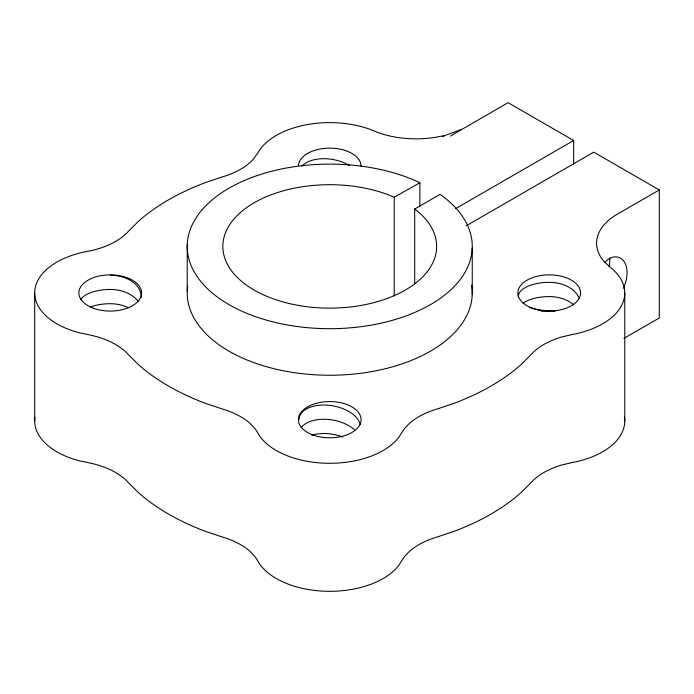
<?xml version="1.0" encoding="UTF-8"?>
<svg xmlns="http://www.w3.org/2000/svg" width="694" height="694" viewBox="0 0 694 694"><rect width="100%" height="100%" fill="white"/><g stroke="black" fill="none" stroke-linecap="round" stroke-linejoin="round"><path stroke-width="1.04" d="M604.89 262.575C607.84 258.61 612.871 255.878 617.877 257.144A31.36 18.113 -60 0 1 623.568 288.296M573.634 164.174L573.634 140.509L508.121 102.686L453.703 134.107A78.387 45.257 -60 0 0 450.389 136.137M414.708 283.803L414.708 208.989L440.057 194.355L441.332 195.222A142.53 82.291 0 0 1 362.45 326.501A142.53 82.291 0 0 1 190.286 229.402A142.53 82.291 0 0 1 415.775 180.804L419.887 182.722L419.887 206.543M455.516 208.703L573.634 140.509M466.307 225.75L593.786 152.151L659.3 189.974L659.3 317.982L623.967 338.351M659.3 189.974L617.452 214.09A71.265 41.146 0 0 0 604.353 261.864L610.347 267.329A75.542 43.609 0 0 1 572.576 334.439L561.906 336.928A71.265 41.146 0 0 0 530.763 354.903L520.994 364.671A228.048 131.66 0 0 1 453.937 403.379L437.02 409.044A71.265 41.146 0 0 0 402.841 430.957L398.746 437.42A75.542 43.609 0 0 1 325.781 463.236A75.542 43.609 0 0 1 257.89 433.16L256.615 430.939A71.265 41.146 0 0 0 222.444 409.026L205.537 403.379A228.048 131.66 0 0 1 138.479 364.671L128.676 354.903A71.265 41.146 0 0 0 90.723 335.167L79.515 332.799A75.542 43.609 0 0 1 34.804 290.673A75.542 43.609 0 0 1 86.897 251.48L90.749 250.742A71.265 41.146 0 0 0 128.711 231.015L138.479 221.256A228.048 131.66 0 0 1 205.537 182.539L222.453 176.883A71.265 41.146 0 0 0 253.596 158.9L257.89 152.758A75.542 43.609 0 0 1 374.135 130.949L377.12 132.224A71.265 41.146 0 0 0 441.471 136.128L444.334 135.746L460.781 129.691M414.708 208.989L418.152 211.722A106.893 61.714 0 0 1 350.869 306.913A106.893 61.714 0 0 1 224.951 234.208A106.893 61.714 0 0 1 389.82 195.37L394.235 197.217L419.887 182.722M442.425 136.484L444.334 135.746M624.774 292.963L624.774 420.972M472.241 248.036L472.241 294.586M394.235 197.217L394.235 295.887M187.233 244.782L187.233 291.333M34.7 292.963L34.7 420.972M34.969 417.32A75.542 43.609 0 0 0 79.515 460.816L90.723 463.184A71.265 41.146 0 0 1 128.676 482.911L138.479 492.679A228.048 131.66 0 0 0 205.537 531.396L222.444 537.035A71.265 41.146 0 0 1 256.615 558.948L257.89 561.177A75.542 43.609 0 0 0 325.781 591.253A75.542 43.609 0 0 0 398.746 565.437L402.841 558.965A71.265 41.146 0 0 1 437.02 537.052L453.937 531.396A228.048 131.66 0 0 0 520.994 492.679L530.763 482.92A71.265 41.146 0 0 1 561.906 464.937L572.576 462.447A75.542 43.609 0 0 0 624.357 416.417M471.642 285.286A142.53 82.291 0 0 1 330.509 375.246A142.53 82.291 0 0 1 187.692 286.171M298.411 165.38A31.36 18.105 0 0 1 330.231 148.134A31.36 18.105 0 0 1 361.088 165.953M609.679 258.029A30.987 14.288 -60 0 1 609.089 266.852M301.985 166.1A30.996 17.714 9.8 0 1 349.299 165.415M549.232 310.686A30.996 14.166 0 0 1 529.539 307.425M518.375 297.405A30.996 14.166 0 0 1 549.232 282.345A30.996 21.271 0 0 1 579.178 298.333M573.044 304.293A30.996 21.271 0 0 0 549.232 296.581A30.996 14.166 0 0 0 523.137 303.148M555.018 311.19A30.996 21.271 0 0 0 549.232 310.799A30.996 14.166 0 0 0 541.546 311.242M299.045 419.688A30.996 17.714 9.8 0 1 327.811 405.201A30.996 17.714 9.8 0 1 360.177 424.528M301.213 427.599A30.996 17.714 9.8 0 1 325.902 419.306A30.996 17.714 9.8 0 1 354.556 429.846M311.701 435.164A30.996 17.714 9.8 0 1 342.801 437.047M80.834 299.244A30.996 14.166 0 0 1 110.242 289.459A30.996 21.271 0 0 1 138.21 301.682M110.242 275.249A30.996 21.271 0 0 1 141.099 297.856M128.399 307.763A30.996 21.271 0 0 0 110.242 303.694A30.996 14.166 0 0 0 90.55 306.939M532.289 308.197A31.36 18.105 0 0 0 580.557 293.814A31.36 18.105 0 0 0 534.848 276.871A31.36 18.105 0 0 0 532.289 308.197M93.3 308.197A31.36 18.105 0 0 0 141.559 293.814A31.36 18.105 0 0 0 95.859 276.871A31.36 18.105 0 0 0 93.3 308.197M312.794 434.921A31.36 18.105 0 0 0 361.062 420.538A31.36 18.105 0 0 0 315.354 403.596A31.36 18.105 0 0 0 312.794 434.921"/></g></svg>
